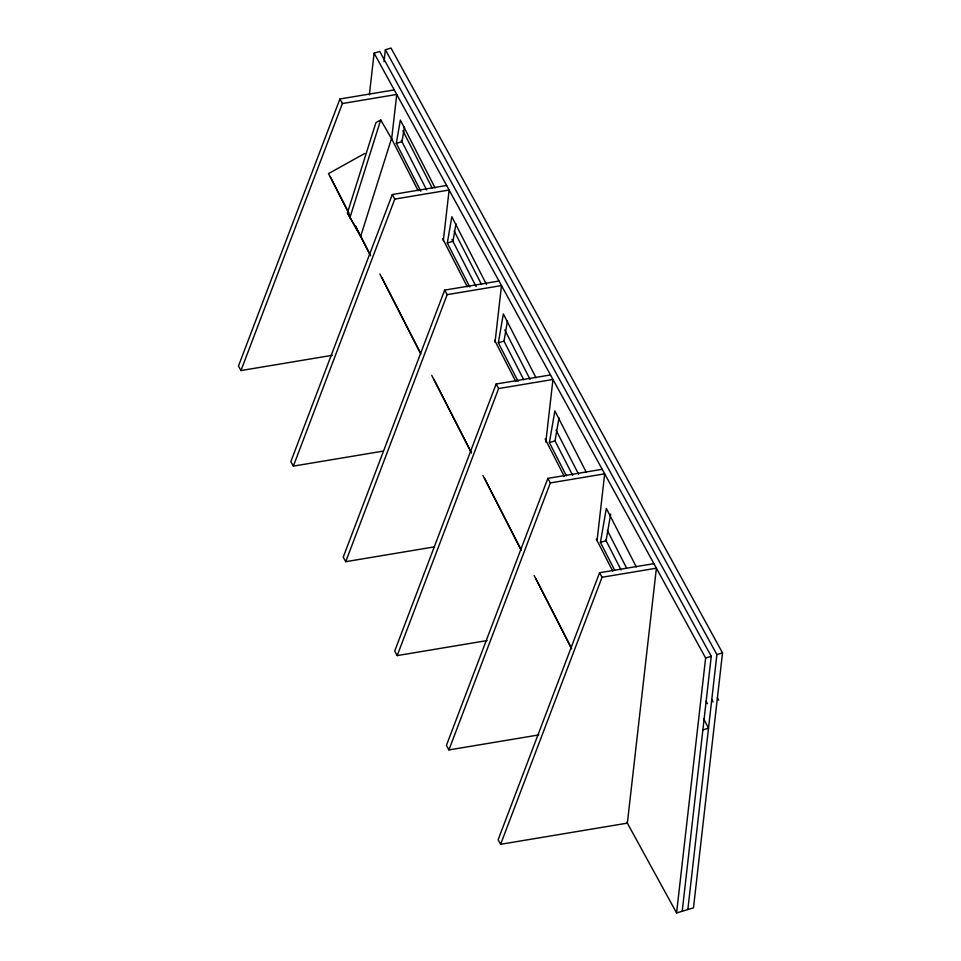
<?xml version="1.0" encoding="UTF-8"?>
<svg xmlns="http://www.w3.org/2000/svg" width="961" height="961" viewBox="0 0 961 961"><rect width="100%" height="100%" fill="white"/><g stroke="black" fill="none" stroke-linecap="round" stroke-linejoin="round"><path stroke-width="1.44" d="M369.348 94.911L374.105 53.167L379.739 51.462L711.26 656.303L682.214 911.244M384.016 61.684L385.373 49.756L391.007 48.05L722.528 652.891L693.482 907.833L676.58 912.95L626.86 822.22M391.632 139.177L396.737 94.454L342.404 103.524L240.959 370.562L332.326 355.294M443.333 240.706L449.111 190.014L394.779 199.095L293.345 466.121L383.235 451.105M495.035 342.236L501.486 285.573L447.153 294.655L345.72 561.692L434.144 546.917M545.824 442.096L552.959 379.475L498.627 388.556L397.193 655.594L487.083 640.579M597.033 540.923L604.673 473.833L550.341 482.915L448.907 749.94L538.797 734.925M676.58 912.95L705.626 658.009L374.105 53.167M687.848 909.538L716.894 654.597L385.373 49.756M420.822 191.251L396.316 143.345L400.353 120.065L435.069 187.924M404.473 127.092L401.95 141.639L396.316 143.345M469.761 286.919L447.297 243.013L451.85 216.754L486.566 284.612M455.97 223.793L452.931 241.307L447.297 243.013M518.087 381.385L498.351 342.801L503.348 313.923L536.022 377.781M507.48 320.878L503.984 341.095L498.351 342.801M566.413 475.851L549.392 442.589L554.881 410.912L586.198 472.115M572.732 475.479L555.026 440.883L559.026 417.843M614.74 570.329L600.445 542.388L606.331 508.369L636.29 566.906M610.691 514.051L606.079 540.683L600.445 542.388M391.499 138.6L360.651 236.418L347.438 212.958L375.931 122.6L380.724 119.933L391.499 138.6L418.131 190.674M349.888 217.751L380.724 119.933M394.25 89.914L339.918 98.983L238.472 366.021L240.959 370.562M446.625 185.473L392.292 194.554L290.859 461.592L293.345 466.121M498.999 281.044L444.667 290.114L343.233 557.152L345.72 561.692M550.473 374.946L496.14 384.016L394.707 651.053L397.193 655.594M602.187 469.304L547.854 478.374L446.421 745.412L448.907 749.94M653.9 563.651L599.568 572.732L498.134 839.758L500.621 844.299L627.353 823.133L656.387 568.191L602.054 577.261L500.621 844.299M364.712 153.484L328.518 173.605L349.432 214.483M549.392 442.589L555.026 440.883M705.626 658.009L711.26 656.303M716.894 654.597L722.528 652.891M702.875 729.904L708.509 728.198L703.716 718.84M347.438 212.958L358.201 231.625M339.918 98.983L342.404 103.524M392.292 194.554L394.779 199.095M444.667 290.114L447.153 294.655M496.14 384.016L498.627 388.556M547.854 478.374L550.341 482.915M599.568 572.732L602.054 577.261M717.411 697.734L718.696 700.233M711.777 699.44L713.062 701.938M706.143 701.146L707.428 703.644M402.899 130.768L432.294 188.236M454.169 231L481.521 284.468M504.765 329.911L530.064 379.367M556.047 430.144L578.606 474.253M607.316 530.388L626.464 567.807M401.362 140.486L426.66 189.942M451.958 239.397L476.079 286.546M503.912 340.975L523.745 379.727M605.79 540.118L621.046 569.945M442.709 238.736L467.298 286.798M494.615 340.194L515.793 381.577M545.151 438.985L564.275 476.368M596.373 539.121L612.77 571.158M330.188 176.536L348.615 212.561M355.438 225.895L370.453 255.254M382.058 277.933L420.281 352.651M433.928 379.331L471.467 452.715M484.44 478.061L521.294 550.112M535.625 578.126L571.11 647.51M355.51 226.352L370.55 255.77M379.859 273.957L420.81 354.008M431.729 375.355L471.31 452.751M482.915 475.431L521.138 550.148M534.112 575.495L571.651 648.891"/></g></svg>
